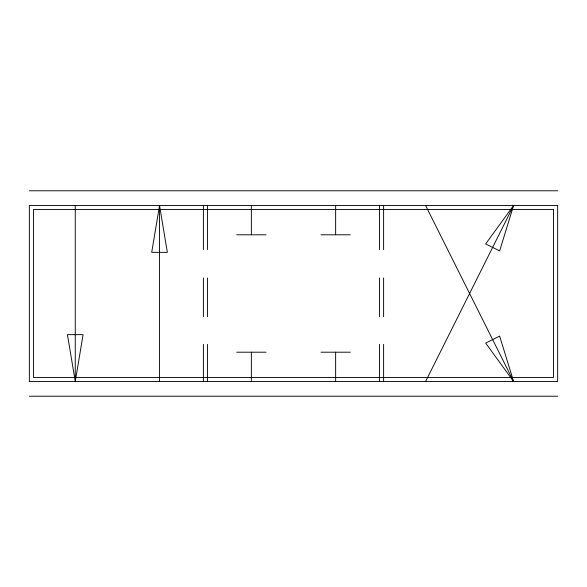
<?xml version="1.0" encoding="UTF-8"?>
<svg xmlns="http://www.w3.org/2000/svg" width="587" height="587" viewBox="0 0 587 587"><rect width="100%" height="100%" fill="white"/><g stroke="black" fill="none" stroke-linecap="round" stroke-linejoin="round"><path stroke-width="0.88" d="M75.261 381.55L83.083 334.649L67.446 334.649L75.261 381.55L75.261 205.45M159.539 205.45L151.717 252.351L167.354 252.351L159.539 205.45L159.539 381.55M513.625 205.45L499.64 250.898L485.662 243.906L513.625 205.45L425.575 381.55M29.35 190.775L557.65 190.775M236.686 234.8L266.036 234.8M320.964 234.8L350.314 234.8M236.686 352.2L266.036 352.2M320.964 352.2L350.314 352.2M29.35 396.225L557.65 396.225M513.625 381.55L485.662 343.094L499.64 336.102L513.625 381.55L425.575 205.45M383.604 205.45L383.604 249.556M383.604 277.989L383.604 316.767M383.604 344.334L383.604 381.55M379.496 205.45L379.496 249.556M379.496 277.989L379.496 316.767M379.496 344.334L379.496 381.55M335.639 205.45L335.639 234.8M335.639 352.2L335.639 381.55M251.361 205.45L251.361 234.8M251.361 352.2L251.361 381.55M207.505 205.45L207.505 249.556M207.505 277.989L207.505 316.767M207.505 344.334L207.505 381.55M203.395 205.45L203.395 249.556M203.395 277.989L203.395 316.767M203.395 344.334L203.395 381.55M557.65 205.45L29.35 205.45L29.35 381.55L557.65 381.55L557.65 205.45M553.541 209.559L33.459 209.559L33.459 377.441L553.541 377.441L553.541 209.559"/></g></svg>
